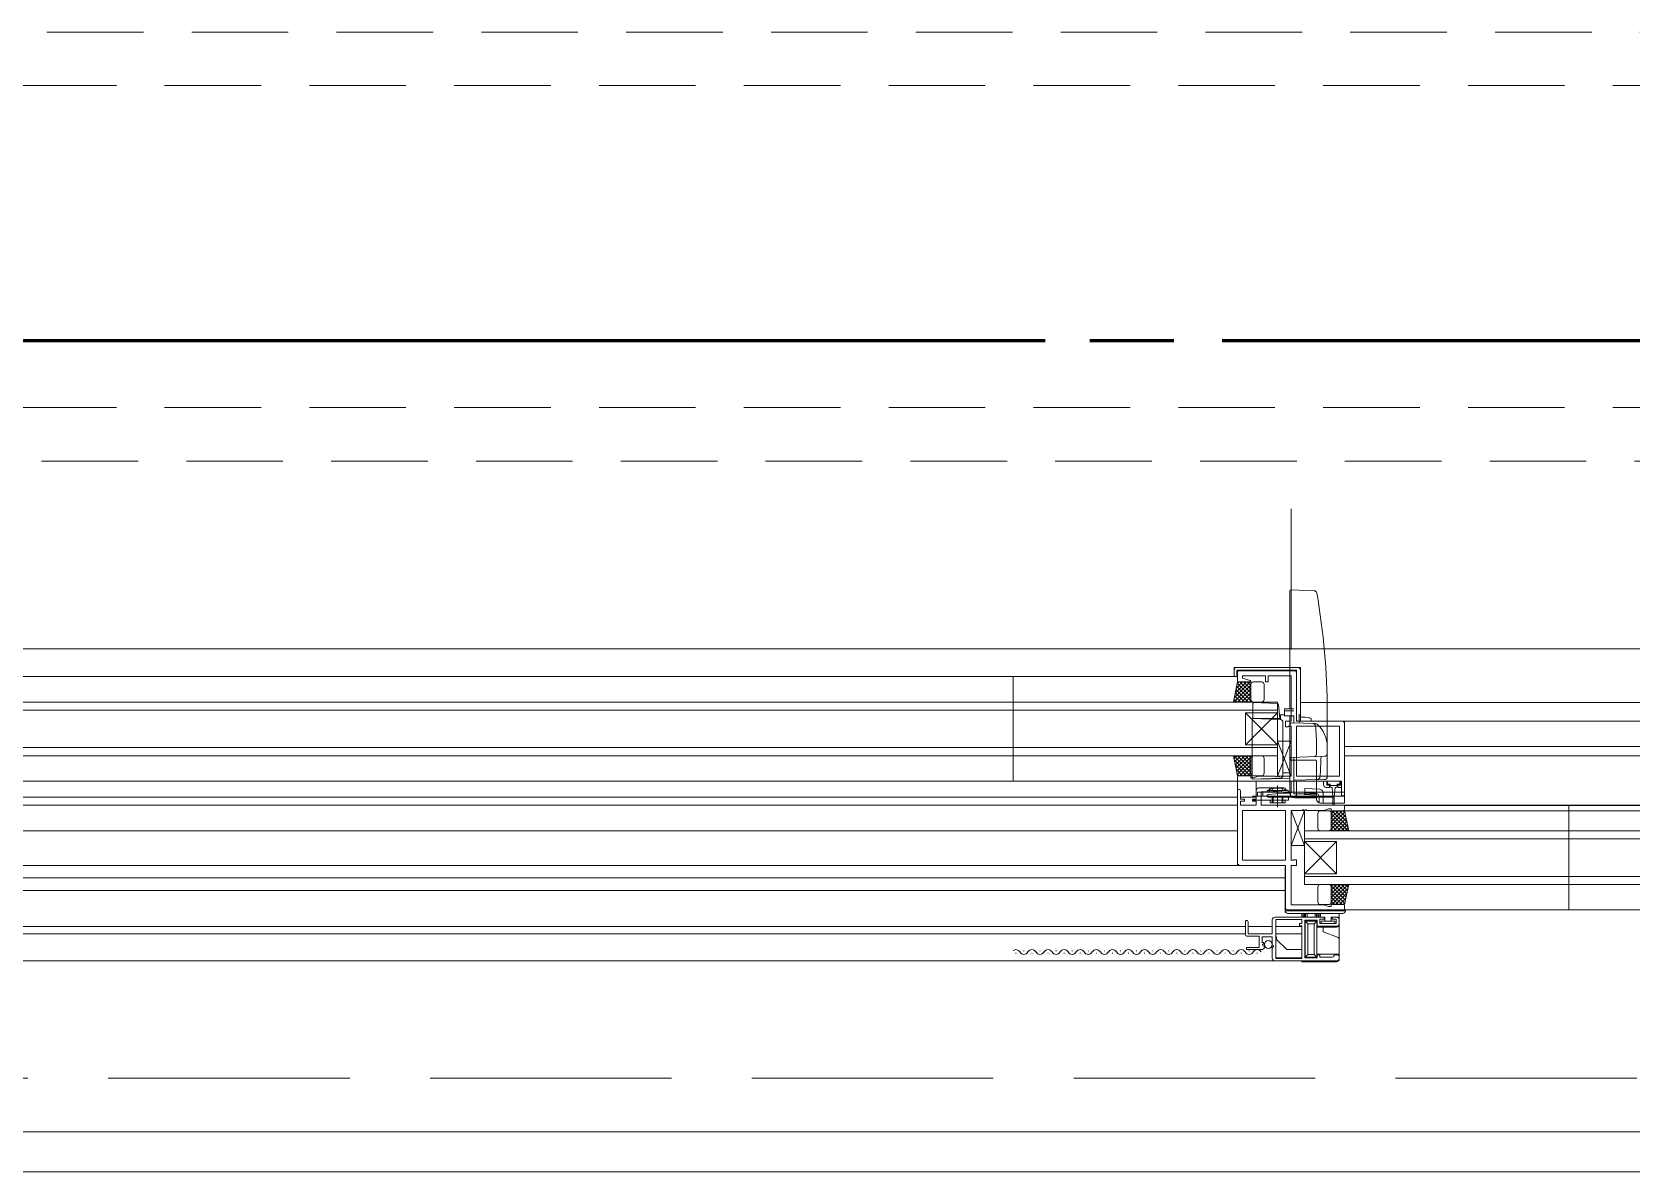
# Model space of a CAD drawing. Units: millimetres at full size, sheet at 1:30. Extents: x -16828 to 149130, y 47892 to 100313.
# Drawn here: x 27061 to 27657, y 50641 to 51066 of the extents above; entities that cross this region are included whole.
import ezdxf

# ---------------------------------------------------------------- set-up
doc = ezdxf.new("R2010")
doc.units = ezdxf.units.MM
doc.header["$LTSCALE"] = 30
for name, pattern in [('CHAIN2', [12, 9, -1, 1, -1]), ('DASHED1', [1.8, 1.2, -0.6]), ('DASHED3', [4, 3, -1]), ('DOUBLE_CHAIN1', [8.8, 5, -1, 0.6, -0.6, 0.6, -1])]:
    doc.linetypes.add(name, pattern=pattern)
for name, color, linetype, lineweight in [('0-0', 7, 'CHAIN2', 15), ('0-1', 7, 'Continuous', 15), ('2-0_通芯', 7, 'DOUBLE_CHAIN1', 15), ('2-A_建具', 7, 'Continuous', 15)]:
    doc.layers.add(name, color=color, linetype=linetype, lineweight=lineweight)

msp = doc.modelspace()

# ---------------------------------------------------------------- linework, layer by layer
at = {"layer": '0-0', "color": 1, "lineweight": 60}
msp.add_line((-9565.04, 50950.86), (35684.96, 50950.86), dxfattribs=at)
at = {"layer": '0-1'}
for p, q in [((24459.96, 50835.86), (30509.96, 50835.86)), ((-6110.04, 50655.86), (31079.96, 50655.86))]:
    msp.add_line(p, q, dxfattribs=at)
at = {"layer": '0-1', "linetype": 'DASHED3'}
msp.add_lwpolyline([(23488.96, 50750.86), (23488.96, 50675.86), (31059.96, 50675.86)], dxfattribs=at)
at = {"layer": '2-0_通芯', "color": 1, "lineweight": 60}
msp.add_line((-10727.74, 50950.86), (35684.96, 50950.86), dxfattribs=at)
at = {"layer": '2-A_建具', "linetype": 'DASHED1'}
for p, q in [((26688.07, 51065.86), (28040.83, 51065.86)), ((28549.96, 51045.86), (26509.96, 51045.86)), ((28549.96, 50925.86), (26509.96, 50925.86)), ((28018.07, 50905.86), (26663.03, 50905.86))]:
    msp.add_line(p, q, dxfattribs=at)
at = {"layer": '2-A_建具'}
for p, q in [((27529.96, 50835.71), (27529.96, 50888.08)), ((27529.46, 50857.35), (27529.46, 50813.49)), ((27538.65, 50857.55), (27529.98, 50857.85)), ((27509.96, 50825.56), (26674.96, 50825.56)), ((27426.36, 50825.56), (27426.36, 50786.56)), ((27508.76, 50828.96), (27533.46, 50828.96)), ((27508.76, 50828.96), (27508.76, 50825.56)), ((27509.96, 50827.26), (27509.96, 50824.06)), ((27531.46, 50827.76), (27510.46, 50827.76)), ((27533.46, 50828.96), (27533.46, 50808.96)), ((27509.96, 50823.56), (27508.46, 50816.06)), ((27514.96, 50822.37), (27508.65, 50816.06)), ((27514.73, 50823.56), (27508.77, 50817.6)), ((27511.27, 50816.06), (27508.93, 50818.41)), ((27513.32, 50823.56), (27509.12, 50819.36)), ((27512.69, 50816.06), (27509.16, 50819.58)), ((27514.1, 50816.06), (27509.4, 50820.76)), ((27511.9, 50823.56), (27509.47, 50821.13)), ((27514.96, 50816.62), (27509.64, 50821.94)), ((27510.49, 50823.56), (27509.83, 50822.9)), ((27514.96, 50818.03), (27509.87, 50823.12)), ((27514.96, 50823.56), (27509.96, 50823.56)), ((27514.96, 50820.96), (27510.06, 50816.06)), ((27514.96, 50819.45), (27510.84, 50823.56)), ((27514.96, 50819.55), (27511.47, 50816.06)), ((27514.96, 50820.86), (27512.26, 50823.56)), ((27514.96, 50818.13), (27512.89, 50816.06)), ((27514.96, 50822.27), (27513.67, 50823.56)), ((27514.96, 50816.06), (27514.96, 50823.56)), ((27514.96, 50822.56), (27514.96, 50817.06)), ((27518.96, 50823.56), (27515.96, 50823.56)), ((27519.96, 50817.06), (27519.96, 50822.56)), ((27524.96, 50816.06), (26659.96, 50816.06)), ((27524.96, 50813.06), (26659.96, 50813.06)), ((27509.86, 50816.06), (27508.69, 50817.23)), ((27512.96, 50812.06), (27524.96, 50812.06)), ((27512.96, 50812.06), (27524.96, 50800.06)), ((27512.96, 50800.06), (27524.96, 50812.06)), ((27512.96, 50812.06), (27512.96, 50800.06)), ((27514.96, 50816.72), (27514.3, 50816.06)), ((27515.96, 50816.06), (27518.96, 50816.06)), ((27524.82, 50815.56), (27516.07, 50815.86)), ((27524.96, 50788.49), (27524.96, 50816.06)), ((27525.3, 50815.1), (27525.76, 50809.87)), ((27530.96, 50813.49), (27527.56, 50813.49)), ((27527.56, 50810.88), (27527.56, 50813.49)), ((27530.96, 50812.82), (27527.56, 50812.82)), ((27533.46, 50815.86), (28484.96, 50815.86)), ((27543.46, 50812.47), (27543.46, 50788.13)), ((27527.56, 50811.26), (27525.99, 50811.29)), ((27526.96, 50808.52), (27526.96, 50788.75)), ((27527.56, 50810.88), (27530.96, 50810.88)), ((27529.46, 50782.37), (27529.46, 50810.74)), ((27529.46, 50806.37), (27529.69, 50807.92)), ((27530.2, 50808.35), (27539.05, 50808.04)), ((27530.96, 50810.88), (27530.96, 50808.32)), ((27532.96, 50811.54), (27532.96, 50808.25)), ((27537.46, 50809.81), (27537.46, 50808.96)), ((27549.96, 50808.96), (27549.96, 50778.37)), ((27524.96, 50800.06), (27512.96, 50800.06)), ((27529.96, 50801.49), (27524.96, 50801.49)), ((27529.96, 50801.49), (27524.96, 50788.49)), ((27529.96, 50788.49), (27524.96, 50801.49)), ((27524.96, 50799.06), (26659.96, 50799.06)), ((27524.96, 50796.06), (26659.96, 50796.06)), ((27509.96, 50788.56), (27508.46, 50796.06)), ((27514.96, 50789.75), (27508.65, 50796.06)), ((27509.86, 50796.06), (27508.69, 50794.89)), ((27514.73, 50788.56), (27508.77, 50794.53)), ((27511.27, 50796.06), (27508.93, 50793.72)), ((27512.69, 50796.06), (27509.16, 50792.54)), ((27514.1, 50796.06), (27509.4, 50791.36)), ((27514.96, 50795.5), (27509.64, 50790.18)), ((27514.96, 50794.09), (27509.87, 50789)), ((27514.96, 50791.16), (27510.06, 50796.06)), ((27514.96, 50792.58), (27511.47, 50796.06)), ((27514.96, 50793.99), (27512.89, 50796.06)), ((27514.96, 50795.4), (27514.3, 50796.06)), ((27514.96, 50796.06), (27514.96, 50787.86)), ((27514.96, 50789.56), (27514.96, 50795.06)), ((27515.96, 50796.06), (27518.96, 50796.06)), ((27519.96, 50795.06), (27519.96, 50789.56)), ((27542.49, 50795.83), (27529.98, 50795.39)), ((27530.46, 50794.37), (27539.33, 50794.37)), ((27530.96, 50795.42), (27530.96, 50781.87)), ((27539.46, 50799.37), (27539.46, 50796.67)), ((27543.46, 50796.83), (27543.46, 50799.37)), ((28389.96, 50799.46), (27549.96, 50799.46)), ((28389.96, 50796.06), (27549.96, 50796.06)), ((27513.32, 50788.56), (27509.12, 50792.76)), ((27511.9, 50788.56), (27509.47, 50790.99)), ((27510.49, 50788.56), (27509.83, 50789.22)), ((27514.96, 50788.56), (27509.96, 50788.56)), ((27509.96, 50788.06), (27509.96, 50755.16)), ((27514.96, 50792.68), (27510.84, 50788.56)), ((27514.96, 50791.26), (27512.26, 50788.56)), ((27514.96, 50789.85), (27513.67, 50788.56)), ((27518.96, 50788.56), (27515.96, 50788.56)), ((27529.46, 50789.64), (27526.96, 50789.61)), ((27539.46, 50793.87), (27539.46, 50779.87)), ((26646.46, 50786.56), (27092.46, 50786.56)), ((27092.46, 50786.59), (27548.76, 50786.55)), ((27510.26, 50786.56), (27092.46, 50786.56)), ((27509.96, 50786.56), (27532.03, 50786.55)), ((27515.46, 50787.37), (27525.99, 50787.74)), ((27515.46, 50787.27), (27529.46, 50787.52)), ((27517.46, 50782.47), (27549.96, 50782.47)), ((27517.46, 50780.97), (27517.46, 50782.47)), ((27527.46, 50784.06), (27517.96, 50784.06)), ((27519.46, 50782.47), (27519.46, 50780.97)), ((27520.96, 50782.47), (27521.02, 50783.11)), ((27528.9, 50783.11), (27521.02, 50783.11)), ((27521.96, 50783.97), (27521.96, 50782.47)), ((27524.96, 50783.97), (27521.96, 50783.97)), ((27522.96, 50783.76), (27523.6, 50782.47)), ((27524.96, 50784.9), (27524.96, 50776.87)), ((27526.96, 50783.76), (27526.32, 50782.47)), ((27528.96, 50782.47), (27528.9, 50783.11)), ((27530.96, 50786.92), (27539.79, 50787.23)), ((27532.03, 50780.56), (27532.03, 50786.56)), ((27535.06, 50783.81), (27534.96, 50781.57)), ((27534.99, 50782.31), (27539.03, 50782.13)), ((27535.06, 50783.81), (27540.53, 50783.57)), ((27542.49, 50787.13), (27539.48, 50787.02)), ((27541.96, 50778.37), (27541.96, 50782.07)), ((27544.61, 50784.66), (27544.61, 50785.46)), ((27544.61, 50784.96), (27547.11, 50784.96)), ((27545.36, 50784.26), (27545.01, 50784.26)), ((27545.61, 50780.76), (27545.36, 50784.26)), ((27546.71, 50784.26), (27546.36, 50784.26)), ((27547.11, 50785.46), (27547.11, 50784.66)), ((27548.76, 50786.55), (27548.76, 50781.06)), ((27509.96, 50780.56), (26614.96, 50780.56)), ((27509.96, 50777.56), (26645.98, 50777.56)), ((27516.96, 50780.56), (27511.16, 50780.56)), ((27549.96, 50780.97), (27515.54, 50780.97)), ((27515.54, 50779.47), (27528.96, 50779.47)), ((28444.96, 50777.56), (27518.89, 50777.56)), ((27521.46, 50780.56), (27530.96, 50780.56)), ((27522.16, 50779.47), (27522.16, 50778.47)), ((27527.76, 50778.47), (27522.16, 50778.47)), ((27522.96, 50780.97), (27522.96, 50778.47)), ((27523.26, 50780.97), (27523.26, 50778.47)), ((27526.66, 50780.97), (27526.66, 50778.47)), ((27526.96, 50780.97), (27526.96, 50778.47)), ((27527.76, 50779.47), (27527.76, 50778.47)), ((27528.96, 50779.47), (27528.96, 50780.97)), ((27530.96, 50781.87), (27539.46, 50781.87)), ((27539.46, 50780.37), (27531.46, 50780.37)), ((27532.03, 50780.66), (27546.11, 50780.66)), ((27532.03, 50780.56), (27545.61, 50780.56)), ((27534.96, 50781.57), (27539.46, 50781.37)), ((27540.46, 50780.63), (27540.46, 50778.46)), ((27540.96, 50778.37), (27549.96, 50778.37)), ((27544.96, 50768.06), (27544.96, 50776.26)), ((27545.61, 50780.76), (27545.61, 50777.81)), ((27546.11, 50777.66), (27549.96, 50777.66)), ((27548.76, 50781.06), (27549.96, 50781.06)), ((27549.96, 50776.06), (27549.96, 50777.66)), ((27549.96, 50777.46), (28384.96, 50777.46)), ((27633.56, 50777.46), (27633.56, 50738.56)), ((27534.96, 50775.63), (27529.96, 50762.63)), ((27534.96, 50762.63), (27529.96, 50775.63)), ((27534.96, 50748.06), (27534.96, 50775.63)), ((27539.96, 50769.06), (27539.96, 50774.56)), ((27540.96, 50775.56), (27543.96, 50775.56)), ((28389.96, 50775.56), (27544.96, 50775.56)), ((27544.96, 50771.45), (27549.07, 50775.56)), ((27544.96, 50772.86), (27547.66, 50775.56)), ((27544.96, 50774.27), (27546.25, 50775.56)), ((27544.96, 50770.03), (27550.05, 50775.12)), ((27544.96, 50774.56), (27544.96, 50769.06)), ((27544.96, 50774.37), (27551.27, 50768.06)), ((27544.96, 50768.62), (27550.28, 50773.94)), ((27544.96, 50772.96), (27549.86, 50768.06)), ((27544.96, 50771.55), (27548.45, 50768.06)), ((27544.96, 50770.13), (27547.03, 50768.06)), ((27545.19, 50775.56), (27551.15, 50769.6)), ((27545.82, 50768.06), (27550.52, 50772.76)), ((27546.6, 50775.56), (27550.8, 50771.36)), ((27547.23, 50768.06), (27550.76, 50771.58)), ((27548.02, 50775.56), (27550.45, 50773.13)), ((27548.65, 50768.06), (27550.99, 50770.41)), ((27549.43, 50775.56), (27550.09, 50774.9)), ((27549.96, 50775.56), (27551.46, 50768.06)), ((27509.96, 50768.06), (26645.98, 50768.06)), ((27534.96, 50768.06), (28399.96, 50768.06)), ((27534.96, 50765.06), (28399.96, 50765.06)), ((27543.96, 50768.06), (27540.96, 50768.06)), ((27544.96, 50768.72), (27545.62, 50768.06)), ((27550.06, 50768.06), (27551.23, 50769.23)), ((27529.96, 50762.63), (27534.96, 50762.63)), ((27546.96, 50764.06), (27534.96, 50764.06)), ((27546.96, 50764.06), (27534.96, 50752.06)), ((27546.96, 50752.06), (27534.96, 50764.06)), ((27546.96, 50764.06), (27546.96, 50752.06)), ((27527.76, 50738.26), (27527.76, 50754.57)), ((27527.96, 50754.57), (27527.76, 50754.57)), ((27092.46, 50750.56), (26636.96, 50750.56)), ((27527.76, 50750.56), (27092.46, 50750.56)), ((27534.96, 50752.06), (27546.96, 50752.06)), ((27534.96, 50751.06), (28399.96, 50751.06)), ((27534.96, 50748.06), (28399.96, 50748.06)), ((27539.96, 50747.06), (27539.96, 50741.56)), ((27543.96, 50748.06), (27540.96, 50748.06)), ((27544.96, 50741.75), (27551.27, 50748.06)), ((27544.96, 50743.16), (27549.86, 50748.06)), ((27544.96, 50748.06), (27544.96, 50739.86)), ((27544.96, 50744.58), (27548.45, 50748.06)), ((27544.96, 50745.99), (27547.03, 50748.06)), ((27544.96, 50747.4), (27545.62, 50748.06)), ((27544.96, 50747.5), (27550.28, 50742.18)), ((27544.96, 50741.56), (27544.96, 50747.06)), ((27545.19, 50740.56), (27551.15, 50746.53)), ((27545.82, 50748.06), (27550.52, 50743.36)), ((27547.23, 50748.06), (27550.76, 50744.54)), ((27548.65, 50748.06), (27550.99, 50745.72)), ((27549.96, 50740.56), (27551.46, 50748.06)), ((27550.06, 50748.06), (27551.23, 50746.89)), ((26605.46, 50745.86), (27527.76, 50745.86)), ((27540.96, 50740.56), (27543.96, 50740.56)), ((27544.96, 50746.09), (27550.05, 50741)), ((27544.96, 50744.68), (27549.07, 50740.56)), ((27544.96, 50743.26), (27547.66, 50740.56)), ((27544.96, 50741.85), (27546.25, 50740.56)), ((27544.96, 50740.56), (27549.96, 50740.56)), ((27546.6, 50740.56), (27550.8, 50744.76)), ((27548.02, 50740.56), (27550.45, 50742.99)), ((27549.43, 50740.56), (27550.09, 50741.22)), ((27542.56, 50735.86), (27523.96, 50735.86)), ((27527.76, 50738.26), (27550.26, 50738.26)), ((27528.46, 50738.56), (28406.46, 50738.56)), ((27549.26, 50737.26), (27528.76, 50737.26)), ((27533.96, 50737.21), (27533.96, 50735.86)), ((27534.46, 50735.86), (27534.46, 50737.2)), ((27534.46, 50736.36), (27534.96, 50736.36)), ((27534.96, 50737.2), (27534.96, 50735.86)), ((27535.26, 50720.74), (27535.26, 50734.68)), ((27535.26, 50734.36), (27539.56, 50734.36)), ((27535.26, 50734.36), (27536.26, 50733.36)), ((27535.42, 50735.86), (27535.42, 50737.19)), ((27535.92, 50737.19), (27535.92, 50735.86)), ((27538.56, 50733.36), (27539.56, 50734.36)), ((27539, 50735.86), (27539, 50737.16)), ((27539.5, 50737.16), (27539.5, 50735.86)), ((27539.56, 50734.74), (27539.56, 50720.68)), ((27539.96, 50735.86), (27539.96, 50737.15)), ((27539.96, 50736.36), (27540.46, 50736.36)), ((27540.46, 50737.15), (27540.46, 50735.86)), ((27540.96, 50737.15), (27540.96, 50735.86)), ((27542.56, 50735.86), (27542.56, 50734.41)), ((27544.96, 50734.41), (27544.96, 50735.86)), ((27544.96, 50735.86), (27547.96, 50735.86)), ((27546.26, 50734.41), (27546.26, 50733.56)), ((27547.96, 50720.26), (27547.96, 50737.18)), ((27547.96, 50733.46), (27547.96, 50734.86)), ((27549.96, 50738.56), (27549.96, 50740.06)), ((27550.26, 50738.56), (27550.26, 50738.26)), ((27512.96, 50732.36), (26657.96, 50732.36)), ((27512.96, 50729.66), (26657.96, 50729.66)), ((27512.96, 50734.16), (27512.96, 50729.26)), ((27513.96, 50732.36), (27522.96, 50732.36)), ((27524.26, 50732.36), (27533.96, 50732.36)), ((27524.26, 50729.66), (27533.96, 50729.66)), ((27524.56, 50728.56), (27524.26, 50728.56)), ((27524.56, 50728.56), (27524.56, 50727.56)), ((27533.96, 50720.75), (27533.96, 50732.39)), ((27536.26, 50733.36), (27536.26, 50721.96)), ((27538.56, 50733.36), (27536.26, 50733.36)), ((27538.56, 50721.96), (27538.56, 50733.36)), ((27546.96, 50732.16), (27539.56, 50732.16)), ((27546.76, 50733.56), (27540.76, 50733.56)), ((27541.96, 50730.34), (27541.96, 50732.16)), ((27547.3, 50728.4), (27541.96, 50730.34)), ((27427.46, 50722.5), (27427.26, 50722.5)), ((27430.46, 50723.26), (27430.26, 50723.26)), ((27433.46, 50722.5), (27433.26, 50722.5)), ((27436.46, 50723.26), (27436.26, 50723.26)), ((27439.46, 50722.5), (27439.26, 50722.5)), ((27442.46, 50723.26), (27442.26, 50723.26)), ((27445.46, 50722.5), (27445.26, 50722.5)), ((27448.46, 50723.26), (27448.26, 50723.26)), ((27451.46, 50722.5), (27451.26, 50722.5)), ((27454.46, 50723.26), (27454.26, 50723.26)), ((27457.46, 50722.5), (27457.26, 50722.5)), ((27460.46, 50723.26), (27460.26, 50723.26)), ((27463.46, 50722.5), (27463.26, 50722.5)), ((27466.46, 50723.26), (27466.26, 50723.26)), ((27469.46, 50722.5), (27469.26, 50722.5)), ((27472.46, 50723.26), (27472.26, 50723.26)), ((27475.46, 50722.5), (27475.26, 50722.5)), ((27478.46, 50723.26), (27478.26, 50723.26)), ((27481.46, 50722.5), (27481.26, 50722.5)), ((27484.46, 50723.26), (27484.26, 50723.26)), ((27487.46, 50722.5), (27487.26, 50722.5)), ((27490.46, 50723.26), (27490.26, 50723.26)), ((27493.46, 50722.5), (27493.26, 50722.5)), ((27496.46, 50723.26), (27496.26, 50723.26)), ((27499.46, 50722.5), (27499.26, 50722.5)), ((27502.46, 50723.26), (27502.26, 50723.26)), ((27505.46, 50722.5), (27505.26, 50722.5)), ((27508.46, 50723.26), (27508.26, 50723.26)), ((27511.46, 50722.5), (27511.26, 50722.5)), ((27513.36, 50723.76), (27518.86, 50723.76)), ((27514.46, 50723.26), (27514.26, 50723.26)), ((27517.46, 50722.5), (27517.26, 50722.5)), ((27524.56, 50727.56), (27528.36, 50723.76)), ((27528.36, 50723.76), (27533.96, 50723.76)), ((27546.96, 50719.56), (26623.96, 50719.56)), ((27524.26, 50720.76), (27533.96, 50720.76)), ((27533.96, 50719.56), (27533.96, 50719.26)), ((27533.96, 50719.26), (27546.96, 50719.26)), ((27536.26, 50721.96), (27538.56, 50721.96)), ((27538.56, 50721.96), (27539.56, 50720.96)), ((27539.56, 50722.06), (27547.96, 50722.06)), ((27547.96, 50720.56), (27547.96, 50721.26)), ((28298.46, 50640.86), (26601.96, 50640.86))]:
    msp.add_line(p, q, dxfattribs=at)
for points in [[(27531.96, 50827.96), (27509.76, 50827.96), (27509.76, 50825.56)], [(27514.74, 50824.15), (27511.89, 50824.91), (27511.89, 50825.83), (27520.46, 50825.83), (27520.46, 50823.56), (27521.46, 50823.56), (27521.46, 50825.83), (27529.96, 50825.83), (27529.96, 50808.96), (27527.96, 50808.96), (27527.96, 50806.86), (27528.76, 50806.86)], [(28389.96, 50808.96), (27531.96, 50808.96), (27531.96, 50827.96)], [(27525.76, 50809.87), (27515.76, 50809.87), (27515.76, 50815.56)], [(27515.46, 50787.27), (27515.46, 50809.87), (27525.99, 50809.5), (27525.99, 50811.29)], [(27529.09, 50807.03), (27529.96, 50807.03), (27529.96, 50788.49), (27524.92, 50788.49)], [(27524, 50788.49), (27517.69, 50788.49), (27515.96, 50787.86), (27514.96, 50787.86)], [(27509.96, 50786.56), (27530.03, 50786.56), (27530.03, 50782.06)], [(27516.96, 50786.56), (27516.96, 50779.86), (27515.56, 50779.86), (27515.56, 50779.06), (27516.96, 50779.06), (27516.96, 50777.56), (27511.16, 50777.56), (27511.16, 50779.06), (27512.56, 50779.06), (27512.56, 50779.86), (27511.16, 50779.86), (27511.16, 50782.96)], [(27518.89, 50777.56), (27518.89, 50782.56), (27521.77, 50782.56), (27527.5, 50783.06)], [(27530.03, 50782.06), (27527.15, 50782.06), (27521.42, 50781.56)], [(27531.96, 50781.56), (27531.96, 50786.56), (27542.06, 50786.56), (27542.06, 50785.26)], [(27543.06, 50784.26), (27544.36, 50784.26), (27544.36, 50785.06), (27543.26, 50785.06), (27543.26, 50786.56), (27548.46, 50786.56), (27548.46, 50785.06), (27547.36, 50785.06), (27547.36, 50784.26), (27548.76, 50784.26)], [(27543.56, 50786.56), (27543.56, 50785.46), (27544.61, 50785.46)], [(27546.11, 50777.66), (27546.11, 50780.76), (27546.36, 50784.26)], [(27547.11, 50785.46), (27548.16, 50785.46), (27548.16, 50786.56)], [(27535.92, 50775.63), (27542.23, 50775.63), (27543.96, 50776.26), (27544.96, 50776.26)], [(27530.83, 50757.09), (27529.96, 50757.09), (27529.96, 50775.63), (27535, 50775.63)], [(26614.96, 50755.16), (27527.96, 50755.16), (27527.96, 50739.06)], [(27544.96, 50739.86), (27543.96, 50739.86), (27542.23, 50740.49), (27529.96, 50740.49), (27529.96, 50755.16), (27531.96, 50755.16), (27531.96, 50757.26), (27531.16, 50757.26)], [(27522.96, 50734.86), (27522.96, 50729.66), (27513.96, 50729.66), (27513.96, 50734.16)], [(27528.76, 50737.26), (27528.05, 50737.55), (27527.76, 50738.26)], [(27545.46, 50720.96), (27540.76, 50720.96), (27540.76, 50721.76), (27539.76, 50721.76), (27539.76, 50720.66), (27535.16, 50720.66), (27535.16, 50734.76), (27539.76, 50734.76), (27539.76, 50732.46), (27546.96, 50732.46)], [(27540.76, 50733.56), (27540.76, 50735.06), (27542.26, 50735.06), (27542.26, 50735.86)], [(27541.26, 50733.56), (27541.26, 50734.41), (27546.26, 50734.41)], [(27545.26, 50735.86), (27545.26, 50735.06), (27546.76, 50735.06), (27546.76, 50733.56)], [(27550.26, 50738.26), (27549.97, 50737.55), (27549.26, 50737.26)], [(27513.46, 50728.76), (27518.06, 50728.76), (27518.06, 50724.56), (27513.36, 50724.56), (27513.36, 50723.76)], [(27520.16, 50724.94), (27519.91, 50725.15), (27519.59, 50725.07), (27519.32, 50725.54), (27519.88, 50726.1), (27519.78, 50726.36), (27519.16, 50726.36), (27519.16, 50728.56), (27522.96, 50728.56), (27522.96, 50725.56), (27523.26, 50725.26), (27523.41, 50724.93), (27522.96, 50724.39), (27522.96, 50720.56)], [(27539.56, 50720.96), (27535.26, 50720.96), (27536.26, 50721.96)], [(27547.46, 50721.76), (27546.26, 50721.76), (27545.96, 50721.46)]]:
    msp.add_lwpolyline(points, dxfattribs=at)
for points in [[(27531.96, 50788.49), (27548.03, 50788.49), (27548.03, 50807.03), (27531.96, 50807.03)], [(27511.89, 50757.09), (27527.96, 50757.09), (27527.96, 50775.63), (27511.89, 50775.63)], [(27524.26, 50720.46), (27533.96, 50720.46), (27533.96, 50732.66), (27533.16, 50732.66), (27533.16, 50733.56), (27533.96, 50733.56), (27533.96, 50734.96), (27524.26, 50734.96)]]:
    msp.add_lwpolyline(points, close=True, dxfattribs=at)
msp.add_circle((27521.47, 50725.66), 1.45, dxfattribs=at)
for centre, radius, start, end in [((27529.96, 50857.35), 0.5, 88, 180), ((27538.61, 50856.55), 1, 9.79346, 88), ((27278.46, 50811.65), 265, 0.17857, 9.79346), ((27509.76, 50827.96), 1, 90, 179.99999), ((27510.46, 50827.26), 0.5, 90, 180), ((27510.46, 50824.06), 0.5, 180, 270), ((27514.66, 50823.86), 0.3, 270, 75), ((27531.46, 50827.26), 0.5, 0, 90), ((27532.46, 50827.96), 1, 0, 90), ((27515.96, 50822.56), 1, 90.0001, 180.0001), ((27518.96, 50822.56), 1, 0.0001, 90.0001), ((27515.96, 50817.06), 1, 180.0001, 270.0001), ((27516.06, 50815.56), 0.3, 88, 180), ((27518.96, 50817.06), 1, 270.0001, 0.0001), ((27524.8, 50815.06), 0.5, 5, 88.02699), ((27525.96, 50808.52), 1, 0, 90), ((27525.96, 50808.5), 1, 0, 88), ((27528.76, 50807.06), 0.2, 270, 324.90037), ((27529.09, 50806.83), 0.2, 90, 144.90037), ((27528.96, 50810.74), 0.5, 0, 16.57035), ((27530.19, 50807.85), 0.5, 88, 171.46923), ((27532.46, 50809.46), 0.5, 180, 270), ((27533.96, 50810.95), 0.5, 180, 268.6024), ((27533.46, 50790.46), 20, 81.24067, 88.6024), ((27533.46, 50790.46), 20, 79.17457, 81.24067), ((27537.16, 50809.81), 0.3, 0, 79.17457), ((27538.09, 50807.07), 1, 5.53061, 88), ((27539, 50807.04), 1, 49.17186, 88), ((27458.46, 50799.36), 81, 0.00856, 5.53061), ((27532.46, 50799.47), 11, 359.4814, 49.17186), ((27548.96, 50807.96), 1, 0, 90), ((27515.96, 50795.06), 1, 89.9999, 179.9999), ((27518.96, 50795.06), 1, 359.9999, 89.9999), ((27529.96, 50795.89), 0.5, 180, 272), ((27530.46, 50795.37), 1, 180, 270), ((27538.46, 50796.67), 1, 272, 0), ((27538.46, 50793.87), 1, 0, 30), ((27426.16, 50797.87), 115, 355.1492, 358.95761), ((27542.46, 50796.83), 1, 272, 0), ((27510.46, 50788.06), 0.5, 90, 180), ((27515.96, 50789.56), 1, 179.9999, 269.9999), ((27518.96, 50789.56), 1, 269.9999, 359.9999), ((27524, 50788.29), 0.2, 23.57818, 90), ((27524.46, 50788.49), 0.3, 203.57818, 336.42182), ((27524.92, 50788.29), 0.2, 90, 156.42182), ((27525, 50788.29), 0.2, 23.57818, 90), ((27525.46, 50788.49), 0.3, 203.57818, 336.42182), ((27525.92, 50788.29), 0.2, 90, 156.42182), ((27525.96, 50788.74), 1, 272, 0), ((27539.75, 50788.23), 1, 272, 355.1492), ((27542.46, 50788.13), 1, 272, 0), ((27510.56, 50782.96), 0.6, 0, 180), ((27517.96, 50783.06), 1, 90, 180), ((27524.96, 50774.47), 9.5, 65.47227, 114.52773), ((27527.46, 50783.56), 0.5, 275, 90), ((27531.46, 50782.37), 2, 180, 270), ((27538.96, 50780.63), 1.5, 0, 87.4552), ((27540.46, 50782.07), 1.5, 15.61325, 87.4552), ((27540.46, 50782.07), 1.5, 0, 15.61325), ((27543.06, 50785.26), 1, 180, 270), ((27545.01, 50784.66), 0.4, 180, 270), ((27546.71, 50784.66), 0.4, 270, 0), ((27521.46, 50781.06), 0.5, 95, 270), ((27530.96, 50781.56), 1, 270, 0), ((27540.96, 50779.87), 1.5, 180, 270), ((27545.86, 50777.81), 0.25, 180, 0), ((27549.36, 50781.66), 0.6, 180, 0), ((27549.46, 50776.06), 0.5, 270, 0), ((27534, 50775.83), 0.2, 270, 336.42182), ((27534.46, 50775.63), 0.3, 23.57818, 156.42182), ((27534.92, 50775.83), 0.2, 203.57818, 270), ((27535, 50775.83), 0.2, 270, 336.42182), ((27535.46, 50775.63), 0.3, 23.57818, 156.42182), ((27535.92, 50775.83), 0.2, 203.57818, 270), ((27540.96, 50774.56), 1, 89.9999, 179.9999), ((27543.96, 50774.56), 1, 359.9999, 89.9999), ((27540.96, 50769.06), 1, 179.9999, 269.9999), ((27543.96, 50769.06), 1, 269.9999, 359.9999), ((27510.96, 50756.16), 1, 180, 270), ((27530.83, 50757.29), 0.2, 270, 324.90037), ((27531.16, 50757.06), 0.2, 90, 144.90037), ((27540.96, 50747.06), 1, 90.0001, 180.0001), ((27543.96, 50747.06), 1, 0.0001, 90.0001), ((27540.96, 50741.56), 1, 180.0001, 270.0001), ((27543.96, 50741.56), 1, 270.0001, 0.0001), ((27549.46, 50740.06), 0.5, 0, 90), ((27513.46, 50734.16), 0.5, 359.99999, 180.00001), ((27523.96, 50734.86), 1, 90.00001, 179.99999), ((27528.76, 50738.26), 1, 180, 270), ((27528.46, 50739.06), 0.5, 180, 270), ((27546.96, 50734.86), 1, 0.00001, 89.99999), ((27549.26, 50738.26), 1, 270, 0), ((27513.46, 50729.26), 0.5, 180.00001, 269.99999), ((27546.96, 50733.46), 1, 270.00001, 359.99999), ((27546.96, 50733.16), 1, 270, 0), ((27546.96, 50727.46), 1, 0, 70), ((27427.36, 50722.04), 1.72, 29.20254, 125.77501), ((27430.36, 50723.72), 1.72, 209.20254, 330.79746), ((27433.36, 50722.04), 1.72, 29.20254, 150.79746), ((27436.36, 50723.72), 1.72, 209.20254, 330.79746), ((27439.36, 50722.04), 1.72, 29.20254, 150.79746), ((27442.36, 50723.72), 1.72, 209.20254, 330.79746), ((27445.36, 50722.04), 1.72, 29.20254, 150.79746), ((27448.36, 50723.72), 1.72, 209.20254, 330.79746), ((27451.36, 50722.04), 1.72, 29.20254, 150.79746), ((27454.36, 50723.72), 1.72, 209.20254, 330.79746), ((27457.36, 50722.04), 1.72, 29.20254, 150.79746), ((27460.36, 50723.72), 1.72, 209.20254, 330.79746), ((27463.36, 50722.04), 1.72, 29.20254, 150.79746), ((27466.36, 50723.72), 1.72, 209.20254, 330.79746), ((27469.36, 50722.04), 1.72, 29.20254, 150.79746), ((27472.36, 50723.72), 1.72, 209.20254, 330.79746), ((27475.36, 50722.04), 1.72, 29.20254, 150.79746), ((27478.36, 50723.72), 1.72, 209.20254, 330.79746), ((27481.36, 50722.04), 1.72, 29.20254, 150.79746), ((27484.36, 50723.72), 1.72, 209.20254, 330.79746), ((27487.36, 50722.04), 1.72, 29.20254, 150.79746), ((27490.36, 50723.72), 1.72, 209.20254, 330.79746), ((27493.36, 50722.04), 1.72, 29.20254, 150.79746), ((27496.36, 50723.72), 1.72, 209.20254, 330.79746), ((27499.36, 50722.04), 1.72, 29.20254, 150.79746), ((27502.36, 50723.72), 1.72, 209.20254, 330.79746), ((27505.36, 50722.04), 1.72, 29.20254, 150.79746), ((27508.36, 50723.72), 1.72, 209.20254, 330.79746), ((27511.36, 50722.04), 1.72, 29.20254, 150.79746), ((27514.36, 50723.72), 1.72, 209.20254, 330.79746), ((27517.36, 50722.04), 1.72, 29.20254, 150.79746), ((27518.86, 50725.06), 1.3, 269.99998, 354.7841), ((27523.96, 50720.56), 1, 180.00001, 269.99999), ((27545.46, 50721.46), 0.5, 270.00001, 359.99999), ((27546.96, 50720.56), 1, 270.00001, 359.99999), ((27546.96, 50720.26), 1, 270, 0), ((27547.46, 50721.26), 0.5, 0.00001, 89.99999)]:
    msp.add_arc(centre, radius, start, end, dxfattribs=at)

doc.saveas('drawing.dxf')
